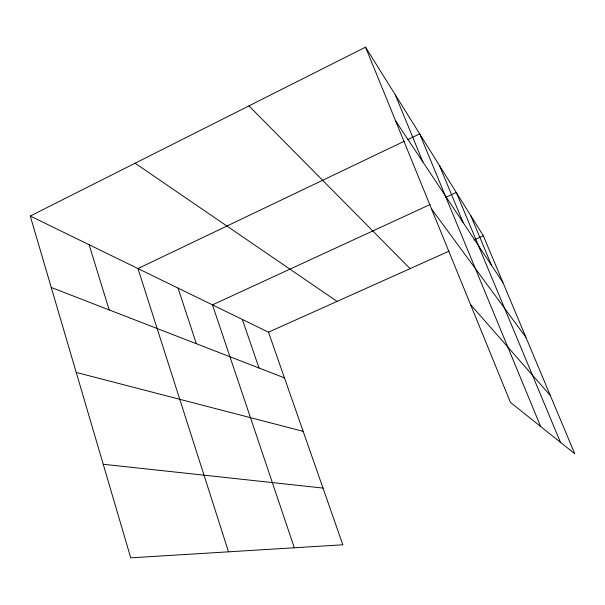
<?xml version="1.0" encoding="UTF-8"?>
<svg xmlns="http://www.w3.org/2000/svg" width="605" height="605" viewBox="0 0 605 605"><rect width="100%" height="100%" fill="white"/><g stroke="black" fill="none" stroke-linecap="round" stroke-linejoin="round"><path stroke-width="0.91" d="M30.25 216.03L268.484 332.19L342.831 544.787L130.733 557.84L30.25 216.03L365.533 47.16L483.334 235.776L574.75 453.75L510.439 402.386L365.533 47.16M404.465 141.162L137.978 268.56L228.516 551.82M407.846 139.543L419.696 133.879L540.658 426.517M430.155 204.505L212.468 304.882L294.31 547.775M445.325 197.51L456.276 192.458L560.442 442.315M268.484 332.19L448.993 251.181M473.889 240.011L483.334 235.776M103.221 464.254L322.994 488.069M76.23 372.423L303.158 431.342M51.244 287.451L284.456 377.875M135.096 163.221L337.083 301.403M248.935 105.89L410.099 268.635M470.539 304.557L550.308 395.473M431.546 208.99L525.904 337.28M395.625 120.917L502.936 282.512M470.75 215.622L491.555 265.376M439.464 165.536L463.188 222.663M395.315 94.849L422.925 162.034M242.325 319.44L259.031 368.014M178.059 288.101L196.36 343.716M89.117 244.738L109.203 309.926"/></g></svg>
